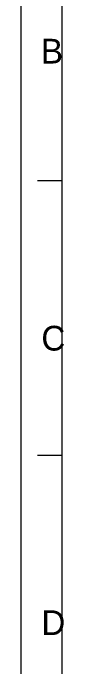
# Model space of a CAD drawing. Header units: millimetres. Extents: x 17 to 508, y 150 to 618.
# Drawn here: x 62 to 69.8, y 269.2 to 388.2 of the extents above; entities that cross this region are included whole.
import ezdxf

# ---------------------------------------------------------------- set-up
doc = ezdxf.new("R2010")
doc.units = ezdxf.units.MM
doc.layers.add('00点位图', color=100, linetype='Continuous')
doc.layers.add('设计图框', color=120, linetype='Continuous')
doc.styles.add('SLDTEXTSTYLE1', font='', dxfattribs={"bigfont": 'bigfont'})
doc.styles.get('SLDTEXTSTYLE1').set_extended_font_data('汉仪长仿宋体')

# ---------------------------------------------------------------- blocks, each defined once
blk = doc.blocks.new('YHD点位图')
at = {"layer": '00点位图', "color": 4, "linetype": 'Continuous', "lineweight": 18}
for p, q in [((1662.795, 1236.327), (1662.795, 1446.327)), ((1667.795, 1241.327), (1667.795, 1441.327)), ((1667.795, 1374.66), (1664.795, 1374.66)), ((1667.795, 1341.327), (1664.795, 1341.327))]:
    blk.add_line(p, q, dxfattribs=at)
at = {"layer": '00点位图', "color": 4, "linetype": 'Continuous', "lineweight": 0, "char_height": 3, "attachment_point": 1, "style": 'SLDTEXTSTYLE1'}
for s, insert in [('B', (1665.213, 1391.885)), ('C', (1665.259, 1357.055)), ('D', (1665.266, 1322.536))]:
    blk.add_mtext(s, dxfattribs=dict(at, insert=insert))

msp = doc.modelspace()

# ---------------------------------------------------------------- block references
at = {"layer": '设计图框', "xscale": 1.5, "yscale": 1.5, "zscale": 1.5}
msp.add_blockref('YHD点位图', (-2432.17, -1704.34), dxfattribs=at)

doc.saveas('drawing.dxf')
